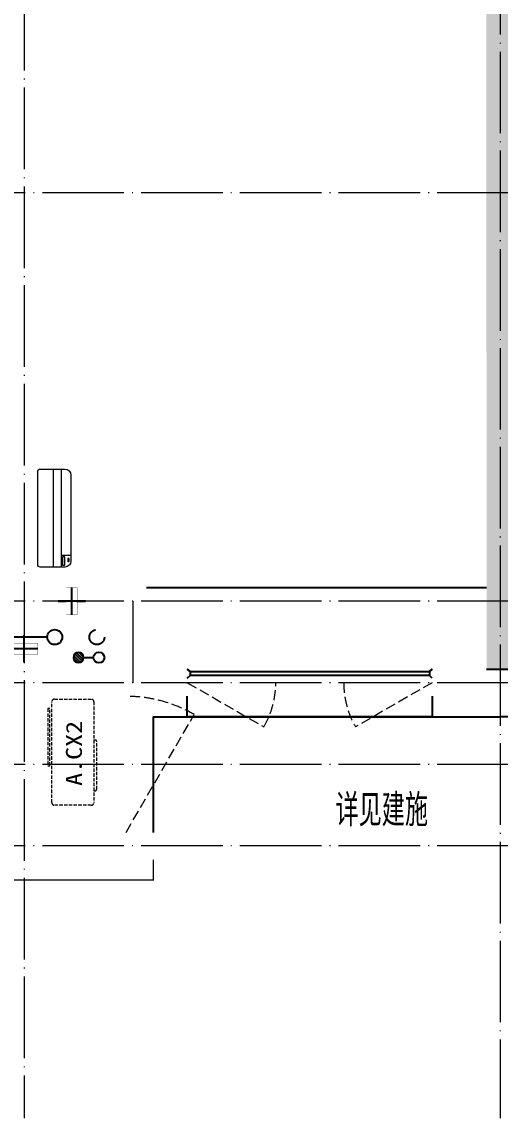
# Model space of a CAD drawing. Extents: x -518115 to 1124316, y -209821 to 1628073.
# Drawn here: x 849400 to 852917, y 361824 to 369881 of the extents above; entities that cross this region are included whole.
import ezdxf

# ---------------------------------------------------------------- set-up
doc = ezdxf.new("R2010")
doc.units = 0
doc.header["$LTSCALE"] = 1000
doc.header["$MEASUREMENT"] = 0
doc.linetypes.add('DASH', pattern=[0.35, 0.25, -0.1])
doc.linetypes.add('DOTE', pattern=[2.42, 2, -0.2, 0.02, -0.2])
for name, color, linetype in [('3-栏杆1', 135, 'Continuous'), ('3.5方案汇报，与郭总、侯月琴确定户型_t8$0$2020.03.04 -1安徽标准化洋房户型(UA）_t8_t8$0$看线', 154, 'Continuous'), ('EQUIP_地漏', 7, 'Continuous'), ('PUB_TEXT', 4, 'Continuous'), ('VPIPE-凝结', 150, 'Continuous'), ('VPIPE-废水', 31, 'Continuous'), ('VPIPE-雨水', 4, 'DASH'), ('保温', 6, 'Continuous'), ('机电标识类', 1, 'Continuous'), ('看线', 251, 'Continuous')]:
    doc.layers.add(name, color=color, linetype=linetype)
for name, color, linetype, lineweight in [('DOTE', 19, 'DOTE', 9), ('WINDOW', 144, 'Continuous', 15), ('平面-空调室内机', 176, 'Continuous', 9), ('平面-空调预留孔', 173, 'Continuous', 15), ('空调', 76, 'Continuous', 13)]:
    doc.layers.add(name, color=color, linetype=linetype, lineweight=lineweight)
doc.styles.add('_TCH_AXIS', font='COMPLEX', dxfattribs={"bigfont": 'GBCBIG'})
doc.styles.add('黑体', font='')
doc.styles.get('黑体').set_extended_font_data('SimHei')
pattern_1 = [(45, (-445516.58, -596748.81), (0, 47.4157523), [100.584, -33.528]), (135, (-445492.87, -596725.102), (3e-15, 47.4157523), [100.584, -33.528])]

# ---------------------------------------------------------------- blocks, each defined once
blk = doc.blocks.new('ferre')
at = {"layer": '平面-空调预留孔', "linetype": 'DASH', "ltscale": 0.1}
for p, q in [((93392.7, 115403.5), (93392.7, 115393.5)), ((93402.7, 115383.5), (93755.6, 115383.5)), ((93765.6, 115393.5), (93765.6, 115403.5))]:
    blk.add_line(p, q, dxfattribs=at)
blk.add_lwpolyline([(94045.9, 115403.5), (93305.9, 115403.5, -0.414214), (93285.9, 115423.5), (93285.9, 115693.5, -0.414214), (93305.9, 115713.5), (94045.9, 115713.5, -0.414214), (94065.9, 115693.5), (94065.9, 115423.5, -0.414214)], format="xyb", close=True, dxfattribs=at)
blk.add_lwpolyline([(93996.7, 115742.6), (93576.8, 115742.6), (93576.8, 115727.5), (93996.7, 115727.5)], close=True, dxfattribs=at)
for centre, start, end in [((93402.7, 115393.5), 180, 270), ((93755.6, 115393.5), 270, 0)]:
    blk.add_arc(centre, 10, start, end, dxfattribs=at)
at = {"layer": '平面-空调预留孔', "color": 251, "linetype": 'DASH', "ltscale": 0.1, "true_color": 0x636466, "style": '黑体', "width": 1.2}
blk.add_text('A.CX2', height=117.05, dxfattribs=at).set_placement((93428.3, 115492.1))
blk = doc.blocks.new('fergve')
at = {"layer": '平面-空调预留孔', "linetype": 'DASH', "ltscale": 0.1}
blk.add_blockref('ferre', (25670, -60415.8), dxfattribs=at)
blk = doc.blocks.new('dongkong')
blk.add_wipeout([(-603756, 210771), (-603756, 210570.8), (-603836, 210570.8), (-603836, 210771)])
at = {"layer": '机电标识类', "color": 250, "linetype": 'DASH', "ltscale": 400}
for p, q in [((-603796, 210771), (-603796, 210570.8)), ((-603896, 210670.7), (-603696, 210670.7))]:
    blk.add_line(p, q, dxfattribs=at)
at = {"layer": '空调', "color": 6, "linetype": 'DASH', "const_width": 2}
blk.add_lwpolyline([(-603756, 210771), (-603756, 210570.8), (-603836, 210570.8), (-603836, 210771)], close=True, dxfattribs=at)
blk = doc.blocks.new('GDGDRGDGDRGDR')
at = {"layer": '平面-空调室内机', "ltscale": 0.3, "xscale": -1, "rotation": 270}
blk.add_blockref('dongkong', (231445.9, 1046278.1), dxfattribs=at)
at = {"layer": '平面-空调预留孔', "rotation": 90}
blk.add_blockref('fergve', (497617.7, 322375.3), dxfattribs=at)
blk = doc.blocks.new('A$C718F517F')
at = {"layer": '保温', "linetype": 'ByBlock', "ltscale": 10}
h = blk.add_hatch(dxfattribs=at)
h.set_pattern_fill('AR-HBONE', color=251, scale=55)
h.set_pattern_definition(pattern_1)
edge = h.paths.add_edge_path()
edge.add_line((200, 5100), (200.1, 7700))
edge.add_line((200.1, 7700), (0.1, 7700))
edge.add_line((0.1, 7700), (0, 5100))
edge.add_line((0, 5100), (200, 5100))
h = blk.add_hatch(dxfattribs=at)
h.set_pattern_fill('AR-HBONE', color=251, scale=55)
h.set_pattern_definition(pattern_1)
edge = h.paths.add_edge_path()
edge.add_line((900, 4900), (900, 5100))
edge.add_line((900, 5100), (-700, 5100))
edge.add_line((-700, 5100), (-700, 4900))
edge.add_line((-700, 4900), (900, 4900))
at = {"layer": '保温', "linetype": 'Continuous', "ltscale": 10}
h = blk.add_hatch(dxfattribs=at)
h.set_pattern_fill('HEX', color=251, scale=10, angle=90, style=0)
h.set_pattern_definition([(90, (-503782.47, -516048.461), (-16.49778, 1e-15), [9.525, -19.05]), (210, (-503782.47, -516048.461), (8.24889, -14.2874966), [9.525, -19.05]), (150, (-503782.47, -516038.936), (-8.24889, -14.2874966), [9.525, -19.05])])
h.paths.add_polyline_path([(0.1, 0), (200.1, 0), (200, 4900), (0, 4900)])
at = {"layer": '保温', "color": 251, "linetype": 'ByBlock', "ltscale": 10}
for p, q in [((0, 7700), (200, 7700)), ((0, 4900), (200, 4900)), ((0, 0), (200, 0))]:
    blk.add_line(p, q, dxfattribs=at)
blk = doc.blocks.new('$TwtSys$00000141')
at = {"color": 1}
for p, q in [((-47, 4), (-5, 46)), ((-47, 4), (-5, 46)), ((-44, -18), (18, 44)), ((-44, -18), (18, 44)), ((-33, -33), (33, 33)), ((-33, -33), (33, 33)), ((-16, -44), (44, 16)), ((-16, -44), (44, 16)), ((6, -46), (46, -6)), ((6, -46), (46, -6))]:
    blk.add_line(p, q, dxfattribs=at)
blk.add_circle((0, 0), 47, dxfattribs=at)
blk.add_circle((0, 0), 47, dxfattribs=at)
blk = doc.blocks.new('A$C001338C2')
for p, q in [((845, 304), (55, 304)), ((109, 215), (109, 304)), ((0, 249), (0, 22)), ((900, 22), (900, 249)), ((22, 0), (878, 0))]:
    blk.add_line(p, q)
at = {"lineweight": 5}
for p, q in [((900, 215), (0, 215)), ((900, 143), (0, 143))]:
    blk.add_line(p, q, dxfattribs=at)
for points in [[(89, 226), (22, 226, -0.414214), (17, 232), (17, 243, -0.414214), (22, 249), (89, 249, -0.414214), (95, 243), (95, 232, -0.414214)], [(73, 275), (57, 275, -0.414214), (51, 281), (51, 283, -0.414214), (57, 289), (73, 289, -0.414214), (79, 283), (79, 281, -0.414214)]]:
    blk.add_lwpolyline(points, format="xyb", close=True)
for centre, radius, start, end in [((55, 249), 55, 90, 180), ((845, 249), 55, 360, 90), ((22, 22), 22, 180, 270), ((878, 22), 22, 270, 360)]:
    blk.add_arc(centre, radius, start, end)
blk = doc.blocks.new('GDGDGDSDA')
at = {"layer": 'DOTE', "linetype": 'DOTE', "ltscale": 0.3}
for p, q in [((444334.8, 376108.3), (444334.8, 359558.3)), ((440834.8, 367858.3), (440834.8, 359558.3)), ((471334.8, 366358.3), (417334.8, 366358.3)), ((471334.8, 363358.3), (417334.8, 363358.3)), ((441634.8, 363358.3), (441634.8, 362758.3)), ((471334.8, 362758.3), (417334.8, 362758.3)), ((471334.8, 362158.3), (417334.8, 362158.3)), ((471334.8, 361558.3), (417334.8, 361558.3))]:
    blk.add_line(p, q, dxfattribs=at)

msp = doc.modelspace()

# ---------------------------------------------------------------- linework, layer by layer
at = {"color": 30, "const_width": 8}
msp.add_lwpolyline([(850366.6, 363723.7), (850366.6, 363573.7), (849216.6, 363573.7), (849216.6, 363723.7)], dxfattribs=at)

# ---------------------------------------------------------------- texts
at = {"layer": 'PUB_TEXT', "style": '_TCH_AXIS'}
msp.add_text('详见建施', height=236.31, dxfattribs=at).set_placement((851706.2, 363968.4))

# ---------------------------------------------------------------- next in the draw order: block references
msp.add_blockref('GDGDRGDGDRGDR', (407300, -77208.4))

# ---------------------------------------------------------------- next in the draw order: linework, layer by layer
at = {"layer": '3-栏杆1', "color": 5}
for p, q in [((850616.6, 365123.7), (850636.8, 365105.9)), ((850636.8, 365105.9), (850616.6, 365123.7)), ((850616.6, 365056.8), (850636.8, 365076.7)), ((850636.8, 365076.7), (850616.6, 365056.8)), ((850636.8, 365105.9), (850636.8, 365076.7)), ((850636.8, 365105.9), (852396.3, 365105.9)), ((852396.3, 365076.6), (850636.8, 365076.6)), ((852416.6, 365123.7), (852396.3, 365105.9)), ((852396.3, 365105.9), (852416.6, 365123.7)), ((852396.3, 365105.9), (852396.3, 365076.7)), ((852416.6, 365056.8), (852396.3, 365076.7))]:
    msp.add_line(p, q, dxfattribs=at)
at = {"layer": '3.5方案汇报，与郭总、侯月琴确定户型_t8$0$2020.03.04 -1安徽标准化洋房户型(UA）_t8_t8$0$看线', "ltscale": 10}
msp.add_line((850316.6, 365723.7), (852816.6, 365723.7), dxfattribs=at)
at = {"layer": 'VPIPE-凝结', "ltscale": 0.1}
msp.add_line((849586.6, 365358.7), (849246.6, 365358.7), dxfattribs=at)
msp.add_lwpolyline([(849854.2, 365208.7), (849926.6, 365208.7)], dxfattribs=at)
at = {"layer": 'VPIPE-凝结'}
msp.add_circle((849966.6, 365208.7), 40, dxfattribs=at)
at = {"layer": 'VPIPE-废水'}
msp.add_circle((849641.6, 365358.7), 55, dxfattribs=at)
at = {"layer": 'VPIPE-雨水'}
msp.add_circle((849951.6, 365358.7), 55, dxfattribs=at)
at = {"layer": 'WINDOW', "color": 250, "linetype": 'DASH', "ltscale": 0.3}
for points in [[(850616.6, 365023.7), (851179.7, 364699.1, 0.131485), (851266.6, 365023.7)], [(852416.6, 365023.7), (851853.4, 364699.1, -0.131485), (851766.6, 365023.7)], [(850166.6, 363923.7), (850666.6, 364789.8, 0.131652), (850166.6, 364923.7)]]:
    msp.add_lwpolyline(points, format="xyb", dxfattribs=at)
at = {"layer": '看线', "color": 202, "ltscale": 0.5}
for points in [[(852416.6, 364923.7), (852416.6, 364773.7), (850616.6, 364773.7), (850616.6, 364923.7)], [(850366.6, 363923.7), (850366.6, 364773.7), (852916.6, 364773.7)], [(855466.6, 363923.7), (855466.6, 364773.7), (852916.6, 364773.7)]]:
    msp.add_lwpolyline(points, dxfattribs=at)

# ---------------------------------------------------------------- next in the draw order: block references
msp.add_blockref('A$C718F517F', (852816.6, 365123.7))
at = {"layer": 'EQUIP_地漏', "xscale": 0.8, "yscale": -0.8, "zscale": 0.8, "rotation": 180}
msp.add_blockref('$TwtSys$00000141', (849816.6, 365208.7), dxfattribs=at)
at = {"layer": '平面-空调室内机', "ltscale": 0.3, "xscale": -1, "rotation": 180}
msp.add_blockref('dongkong', (1453562.7, 576294.5), dxfattribs=at)
at = {"layer": '平面-空调预留孔', "xscale": -0.800000000046565, "yscale": 0.800000000046565, "zscale": 0.800000000046565, "rotation": 269.9999997665698}
msp.add_blockref('A$C001338C2', (849516.7, 365873.7), dxfattribs=at)

# ---------------------------------------------------------------- next in the draw order: block references
at = {"layer": '平面-空调室内机', "ltscale": 0.3, "rotation": 180}
msp.add_blockref('dongkong', (245970.6, 576294.5), dxfattribs=at)

# ---------------------------------------------------------------- next in the draw order: block references
msp.add_blockref('GDGDGDSDA', (408581.8, 2265.4))

doc.saveas('drawing.dxf')
